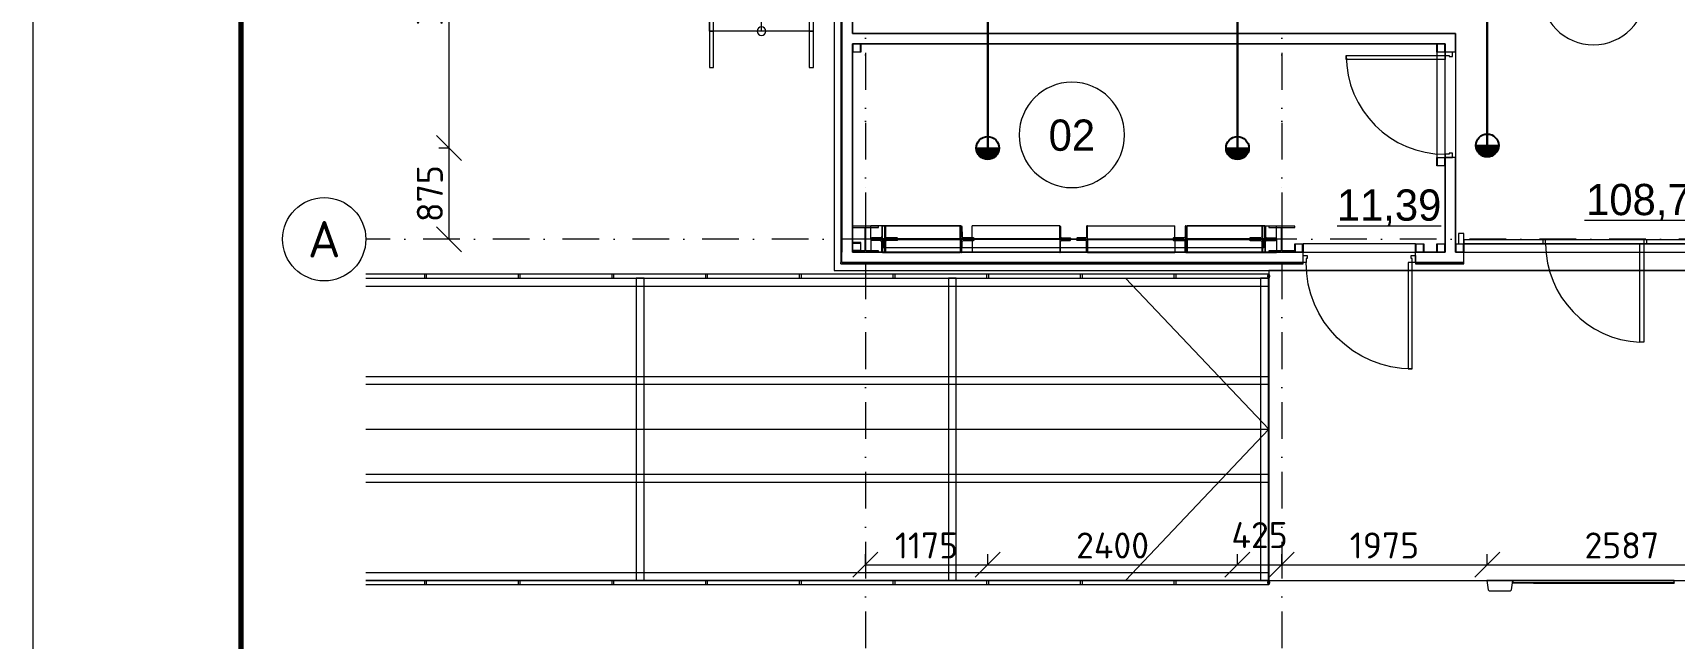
# Model space of a CAD drawing. Header units: millimetres. Extents: x 0 to 2118900, y -20000 to 84100.
# Drawn here: x 400000 to 415771, y 20170 to 25981 of the extents above; entities that cross this region are included whole.
import ezdxf
from ezdxf.enums import TextEntityAlignment as Align

# ---------------------------------------------------------------- set-up
doc = ezdxf.new("R2010")
doc.units = ezdxf.units.MM
doc.linetypes.add('Dot & Dashed', pattern=[670.277762, 352.777767, -176.388884, 0, -141.111112])
doc.linetypes.add('Крупный пунктир', pattern=[634.99999, 0, -634.99999])
for name, color, linetype, lineweight in [('АР_подоснова', 8, 'Continuous', 13), ('ПТ_В21_расп', 1, 'Continuous', 30), ('ПТ_оросители', 7, 'Continuous', 25), ('ПТ_оси', 8, 'Continuous', 13), ('ПТ_размеры', 7, 'Continuous', 13), ('ПТ_рамка', 7, 'Continuous', 50), ('ПТ_рамка_тонк', 7, 'Continuous', 18), ('ПТ_текст', 7, 'Continuous', 18)]:
    doc.layers.add(name, color=color, linetype=linetype, lineweight=lineweight)
doc.styles.add('АР_текст_1', font='arial.ttf')
doc.styles.add('АР_текст_2', font='ARIALN.TTF')
doc.styles.add('ПТ', font='isocpeur.ttf')
doc.dimstyles.new('ПТ100', dxfattribs={"dimscale": 100, "dimtxt": 2.5, "dimasz": 1.2, "dimexe": 1, "dimexo": 0, "dimgap": 0.6, "dimtad": 1, "dimdec": 0, "dimtxsty": 'ПТ', "dimtsz": 1.2, "dimcen": 2.5, "dimclrd": 7, "dimclre": 7, "dimclrt": 7, "dimazin": 3, "dimtfac": 1, "dimtmove": 0, "dimatfit": 3, "dimlwd": 13, "dimlwe": 13, "dimarcsym": 0})

# ---------------------------------------------------------------- blocks, each defined once
blk = doc.blocks.new('Разгрузочный тамбур_22_1', base_point=(3324, 5825))
at = {"color": 0, "linetype": 'Continuous', "lineweight": -2}
blk.add_line((6910, 182), (8168, 182), dxfattribs=at)
for start, end in [(0, 180), (180, 0)]:
    blk.add_arc((6996, 2373), 506, start, end, dxfattribs=at)
at = {"color": 0, "lineweight": -2, "style": 'АР_текст_1'}
for tag, p in [('ROOM_NUMBER', (6996, 2373)), ('ROOM_AREA', (7539, 381))]:
    blk.add_attdef(tag, text='', height=300, dxfattribs=at).set_placement(p, align=Align.MIDDLE_CENTER)
blk = doc.blocks.new('Колонна SHS ГК 270')
at = {"color": 0, "linetype": 'Continuous', "lineweight": -2}
for p, q in [((40, 40), (-40, 40)), ((-40, 40), (-40, -40)), ((-36.4, -36.4), (-36.4, 36.4)), ((-36.4, 36.4), (36.4, 36.4)), ((36.4, 36.4), (36.4, -36.4)), ((40, -40), (40, 40)), ((-40, -40), (40, -40)), ((36.4, -36.4), (-36.4, -36.4))]:
    blk.add_line(p, q, dxfattribs=at)
blk = doc.blocks.new('Труба Квадратного Сечения ГК SHS 27')
at = {"color": 0, "linetype": 'Continuous', "lineweight": -2}
for p, q in [((1250, 40), (0, 40)), ((0, 40), (0, 0)), ((0, 0), (0, -40)), ((2500, 40), (1250, 40)), ((2500, 0), (2500, 40)), ((2500, -40), (2500, 0)), ((0, -40), (1250, -40)), ((1250, -40), (2500, -40))]:
    blk.add_line(p, q, dxfattribs=at)
blk = doc.blocks.new('Труба Квадратного Сечения ГК SHS 27_2')
at = {"color": 0, "linetype": 'Continuous', "lineweight": -2}
for p, q in [((540, 40), (0, 40)), ((0, 40), (0, 0)), ((0, 0), (0, -40)), ((1080, 40), (540, 40)), ((1080, 0), (1080, 40)), ((1080, -40), (1080, 0)), ((0, -40), (540, -40)), ((540, -40), (1080, -40))]:
    blk.add_line(p, q, dxfattribs=at)
blk = doc.blocks.new('Техн. помещение_02_50', base_point=(3013, 1339))
at = {"color": 0, "linetype": 'Continuous', "lineweight": -2}
blk.add_line((4533, 129), (5532, 129), dxfattribs=at)
for start, end in [(0, 180), (180, 0)]:
    blk.add_arc((1984, 1001), 506, start, end, dxfattribs=at)
at = {"color": 0, "lineweight": -2, "style": 'АР_текст_1'}
for tag, p in [('ROOM_NUMBER', (1984, 999)), ('ROOM_AREA', (5032, 328))]:
    blk.add_attdef(tag, text='', height=300, dxfattribs=at).set_placement(p, align=Align.MIDDLE_CENTER)
blk = doc.blocks.new('Перекрытие_1100', base_point=(-300, -300))
at = {"color": 0, "linetype": 'Continuous', "lineweight": -2, "flags": 128}
blk.add_lwpolyline([(-300, -300), (98301, -300), (98301, 40301), (-300, 40301)], close=True, dxfattribs=at)
blk = doc.blocks.new('Перекрытие_293', base_point=(5971, -3275))
at = {"color": 0, "linetype": 'Continuous', "lineweight": -2, "flags": 128}
blk.add_lwpolyline([(5971, -3275), (5985, -3366), (5995, -3375), (6198, -3375), (6208, -3366), (6221, -3275)], close=True, dxfattribs=at)
blk = doc.blocks.new('Стена_80', base_point=(-225, -225))
at = {"color": 0, "linetype": 'Continuous', "lineweight": -2, "flags": 128}
for points in [[(-235, -235), (-235, -225)], [(-235, -235), (3997, -235)], [(3997, -225), (-225, -225)], [(3997, -235), (3997, -225)]]:
    blk.add_lwpolyline(points, dxfattribs=at)
blk = doc.blocks.new('Однопольная Дверь 27_3')
at = {"color": 0, "linetype": 'Continuous', "lineweight": -2}
for p, q in [((435, 0), (435, 950)), ((435, 950), (475, 950)), ((475, 950), (475, 0)), ((-475, 0), (-505, 0)), ((-505, 0), (-505, -70)), ((-505, -70), (-505, 0)), ((-505, -70), (-505, 0)), ((-475, -40), (-475, 0)), ((475, 0), (435, 0)), ((505, 0), (475, 0)), ((475, 0), (475, -40)), ((505, -70), (505, 0)), ((505, -70), (505, 0)), ((505, -70), (505, 0)), ((-505, -70), (-465, -70)), ((-505, -100), (-505, -70)), ((-465, -40), (-475, -40)), ((-465, -70), (-465, -40)), ((475, -40), (465, -40)), ((465, -40), (465, -70)), ((465, -70), (505, -70)), ((505, -100), (505, -70))]:
    blk.add_line(p, q, dxfattribs=at)
blk.add_arc((475, 0), 950, 90, 180, dxfattribs=at)
blk = doc.blocks.new('Стена_120', base_point=(5670, -125))
at = {"color": 0, "linetype": 'Continuous', "lineweight": -2}
for p, q in [((5640, 1795), (5570, 1795)), ((5670, 1795), (5640, 1795)), ((5640, 785), (5570, 785)), ((5670, 785), (5640, 785))]:
    blk.add_line(p, q, dxfattribs=at)
at = {"color": 0, "linetype": 'Continuous', "lineweight": -2, "flags": 128}
for points in [[(5670, 1975), (5570, 1975)], [(5670, 1795), (5670, 1975)], [(5570, 1875), (5570, 1795)], [(5570, 785), (5570, -125)], [(5670, -125), (5670, 785)]]:
    blk.add_lwpolyline(points, dxfattribs=at)
at = {"color": 0, "linetype": 'Continuous', "lineweight": -2, "zscale": 1000, "rotation": 90}
blk.add_blockref('Однопольная Дверь 27_3', (5570, 1290), dxfattribs=at)
blk = doc.blocks.new('Стена_220', base_point=(5670, 1875))
at = {"color": 0, "linetype": 'Continuous', "lineweight": -2, "flags": 128}
for points in [[(5570, 1975), (-125, 1975)], [(-125, 1875), (5570, 1875)]]:
    blk.add_lwpolyline(points, dxfattribs=at)
blk = doc.blocks.new('Стена_143', base_point=(-225, -225))
at = {"color": 0, "linetype": 'Continuous', "lineweight": -2, "flags": 128}
for points in [[(-235, -235), (-235, -225)], [(-235, -235), (3997, -235)], [(3997, -225), (-225, -225)], [(3997, -235), (3997, -225)]]:
    blk.add_lwpolyline(points, dxfattribs=at)
blk = doc.blocks.new('Стена_163', base_point=(-225, 5997))
at = {"color": 0, "linetype": 'Continuous', "lineweight": -2, "flags": 128}
for points in [[(-235, 5997), (-235, -225)], [(-235, 5997), (-225, 5997)], [(-225, -225), (-225, 5997)]]:
    blk.add_lwpolyline(points, dxfattribs=at)
blk = doc.blocks.new('Стена_164', base_point=(-225, 5997))
at = {"color": 0, "linetype": 'Continuous', "lineweight": -2, "flags": 128}
for points in [[(-235, 5997), (-235, -225)], [(-235, 5997), (-225, 5997)], [(-225, -225), (-225, 5997)]]:
    blk.add_lwpolyline(points, dxfattribs=at)
blk = doc.blocks.new('Стена_336', base_point=(5750, -225))
at = {"color": 0, "linetype": 'Continuous', "lineweight": -2, "flags": 128}
for points in [[(5750, -225), (5285, -225)], [(5285, -225), (5285, -235)], [(5285, -235), (5750, -235)], [(5750, -235), (5750, -225)]]:
    blk.add_lwpolyline(points, dxfattribs=at)
blk = doc.blocks.new('Стена_337', base_point=(5750, -225))
at = {"color": 0, "linetype": 'Continuous', "lineweight": -2, "flags": 128}
for points in [[(5750, -225), (5285, -225)], [(5285, -225), (5285, -235)], [(5285, -235), (5750, -235)], [(5750, -235), (5750, -225)]]:
    blk.add_lwpolyline(points, dxfattribs=at)
blk = doc.blocks.new('Стена_356', base_point=(4205, -225))
at = {"color": 0, "linetype": 'Continuous', "lineweight": -2, "flags": 128}
for points in [[(4205, -225), (4002, -225)], [(4002, -225), (4002, -235)], [(4002, -235), (4205, -235)], [(4205, -235), (4205, -225)]]:
    blk.add_lwpolyline(points, dxfattribs=at)
blk = doc.blocks.new('Стена_357', base_point=(4205, -225))
at = {"color": 0, "linetype": 'Continuous', "lineweight": -2, "flags": 128}
for points in [[(4205, -225), (4002, -225)], [(4002, -225), (4002, -235)], [(4002, -235), (4205, -235)], [(4205, -235), (4205, -225)]]:
    blk.add_lwpolyline(points, dxfattribs=at)
blk = doc.blocks.new('Морф_1')
at = {"color": 0, "linetype": 'Continuous', "lineweight": -2, "flags": 128}
for points in [[(6221, -3301), (6221, -3299)], [(6421, -3299), (6221, -3299)], [(6421, -3301), (6221, -3301)], [(6421, -3301), (6421, -3299)]]:
    blk.add_lwpolyline(points, dxfattribs=at)
blk = doc.blocks.new('Морф_2')
at = {"color": 0, "linetype": 'Continuous', "lineweight": -2, "flags": 128}
for points in [[(6221, -3301), (6221, -3299)], [(6221, -3299), (6421, -3299)], [(6421, -3301), (6221, -3301)], [(6421, -3299), (6421, -3301)], [(6621, -3299), (6421, -3299)], [(6421, -3301), (6621, -3301)], [(6621, -3301), (6621, -3299)]]:
    blk.add_lwpolyline(points, dxfattribs=at)
blk = doc.blocks.new('Морф_3')
at = {"color": 0, "linetype": 'Continuous', "lineweight": -2, "flags": 128}
for points in [[(6321, -3301), (6321, -3299)], [(6321, -3299), (6621, -3299)], [(6621, -3301), (6321, -3301)], [(6621, -3299), (6621, -3301)], [(6821, -3299), (6621, -3299)], [(6621, -3301), (6821, -3301)], [(6821, -3301), (6821, -3299)]]:
    blk.add_lwpolyline(points, dxfattribs=at)
blk = doc.blocks.new('Морф_4')
at = {"color": 0, "linetype": 'Continuous', "lineweight": -2, "flags": 128}
for points in [[(6321, -3301), (6321, -3299)], [(6321, -3299), (6621, -3299)], [(6621, -3301), (6321, -3301)], [(6621, -3299), (6621, -3301)], [(6821, -3299), (6621, -3299)], [(6621, -3301), (6821, -3301)], [(6821, -3301), (6821, -3299)]]:
    blk.add_lwpolyline(points, dxfattribs=at)
blk = doc.blocks.new('Морф_5')
at = {"color": 0, "linetype": 'Continuous', "lineweight": -2, "flags": 128}
for points in [[(6521, -3301), (6521, -3299)], [(6521, -3299), (6821, -3299)], [(6821, -3301), (6521, -3301)], [(6821, -3299), (6821, -3301)], [(7021, -3299), (6821, -3299)], [(6821, -3301), (7021, -3301)], [(7021, -3301), (7021, -3299)]]:
    blk.add_lwpolyline(points, dxfattribs=at)
blk = doc.blocks.new('Морф_6')
at = {"color": 0, "linetype": 'Continuous', "lineweight": -2, "flags": 128}
for points in [[(6721, -3301), (6721, -3299)], [(6721, -3299), (7021, -3299)], [(7021, -3301), (6721, -3301)], [(7021, -3299), (7021, -3301)], [(7221, -3299), (7021, -3299)], [(7021, -3301), (7221, -3301)], [(7221, -3301), (7221, -3299)]]:
    blk.add_lwpolyline(points, dxfattribs=at)
blk = doc.blocks.new('Морф_7')
at = {"color": 0, "linetype": 'Continuous', "lineweight": -2, "flags": 128}
for points in [[(6921, -3301), (6921, -3299)], [(6921, -3299), (7221, -3299)], [(7221, -3301), (6921, -3301)], [(7221, -3299), (7221, -3301)], [(7421, -3299), (7221, -3299)], [(7221, -3301), (7421, -3301)], [(7421, -3301), (7421, -3299)]]:
    blk.add_lwpolyline(points, dxfattribs=at)
blk = doc.blocks.new('Морф_8')
at = {"color": 0, "linetype": 'Continuous', "lineweight": -2, "flags": 128}
for points in [[(7121, -3301), (7121, -3299)], [(7121, -3299), (7421, -3299)], [(7421, -3301), (7121, -3301)], [(7421, -3299), (7421, -3301)], [(7621, -3299), (7421, -3299)], [(7421, -3301), (7621, -3301)], [(7621, -3301), (7621, -3299)]]:
    blk.add_lwpolyline(points, dxfattribs=at)
blk = doc.blocks.new('Морф_9')
at = {"color": 0, "linetype": 'Continuous', "lineweight": -2, "flags": 128}
for points in [[(7321, -3301), (7321, -3299)], [(7321, -3299), (7621, -3299)], [(7621, -3301), (7321, -3301)], [(7621, -3299), (7621, -3301)], [(7771, -3299), (7621, -3299)], [(7621, -3301), (7771, -3301)], [(7771, -3299), (7771, -3301)]]:
    blk.add_lwpolyline(points, dxfattribs=at)
blk = doc.blocks.new('Морф_10')
at = {"color": 0, "linetype": 'Continuous', "lineweight": -2, "flags": 128}
for points in [[(7521, -3301), (7521, -3299)], [(7521, -3299), (7771, -3299)], [(7771, -3301), (7521, -3301)], [(7771, -3299), (7771, -3301)]]:
    blk.add_lwpolyline(points, dxfattribs=at)
blk = doc.blocks.new('Морф_11')
at = {"color": 0, "linetype": 'Continuous', "lineweight": -2, "flags": 128}
for points in [[(7721, -3301), (7721, -3299)], [(7721, -3299), (7771, -3299)], [(7771, -3301), (7721, -3301)], [(7771, -3299), (7771, -3301)]]:
    blk.add_lwpolyline(points, dxfattribs=at)
blk = doc.blocks.new('Колонна Универсальная 27')
at = {"color": 0, "linetype": 'Continuous', "lineweight": -2}
for p, q in [((125, 125), (-125, 125)), ((-125, 125), (-125, 113)), ((-125, 113), (-4, 113)), ((-4, 113), (-4, -113)), ((4, -113), (4, 113)), ((4, 113), (125, 113)), ((125, 113), (125, 125)), ((-4, -113), (-125, -113)), ((-125, -113), (-125, -125)), ((-125, -125), (125, -125)), ((125, -113), (4, -113)), ((125, -125), (125, -113))]:
    blk.add_line(p, q, dxfattribs=at)
blk = doc.blocks.new('Двутавp К 26020-83 27_4')
at = {"color": 0, "linetype": 'Крупный пунктир', "lineweight": -2}
blk.add_line((0, 0), (39750, 0), dxfattribs=at)
blk = doc.blocks.new('Балка - Швеллер ПП 27_30')
at = {"color": 0, "linetype": 'Continuous', "lineweight": -2}
for p, q in [((0, 38), (0, -38)), ((1450, 38), (0, 38)), ((2900, 38), (1450, 38)), ((2900, 0), (2900, 38)), ((2900, -38), (2900, 0)), ((0, -38), (1450, -38)), ((1450, -38), (2900, -38))]:
    blk.add_line(p, q, dxfattribs=at)
blk = doc.blocks.new('Труба Квадратного Сечения ГК SHS 27_5')
at = {"color": 0, "linetype": 'Continuous', "lineweight": -2}
for p, q in [((505, 40), (0, 40)), ((0, 40), (0, 0)), ((0, 0), (0, -40)), ((1010, 40), (505, 40)), ((1010, 0), (1010, 40)), ((1010, -40), (1010, 0)), ((0, -40), (505, -40)), ((505, -40), (1010, -40))]:
    blk.add_line(p, q, dxfattribs=at)
blk = doc.blocks.new('Морф_458')
at = {"color": 0, "linetype": 'Continuous', "lineweight": -2, "flags": 128}
for points in [[(1027, 4), (1027, 129)], [(1868, 129), (1027, 129)], [(1868, 4), (1027, 4)], [(1868, 4), (1868, 129)], [(1868, 129), (1869, 129), (1873, 127)], [(1971, 4), (1868, 4)], [(1873, 127), (1874, 122), (1874, 25), (1878, 16)], [(1878, 16), (1885, 12), (1966, 12), (1970, 10)], [(1970, 10), (1971, 5), (1971, 4)]]:
    blk.add_lwpolyline(points, dxfattribs=at)
blk = doc.blocks.new('Морф_459')
at = {"color": 0, "linetype": 'Continuous', "lineweight": -2, "flags": 128}
for points in [[(58, 10), (56, 5), (56, 4)], [(56, 4), (164, 4)], [(153, 16), (146, 12), (62, 12), (58, 10)], [(158, 127), (157, 122), (157, 25), (153, 16)], [(164, 129), (162, 129), (158, 127)], [(164, 4), (164, 129)], [(164, 129), (910, 129)], [(164, 4), (910, 4)], [(910, 4), (910, 129)]]:
    blk.add_lwpolyline(points, dxfattribs=at)
blk = doc.blocks.new('Морф_460')
at = {"color": 0, "linetype": 'Continuous', "lineweight": -2}
for p in [(184, 129), (311, 4)]:
    blk.add_line(p, (184, 4), dxfattribs=at)
at = {"color": 0, "linetype": 'Continuous', "lineweight": -2, "flags": 128}
for points in [[(52, 4), (52, 129)], [(184, 129), (52, 129)], [(184, 4), (52, 4)], [(190, 127), (186, 129), (185, 129), (185, 129), (184, 129)], [(921, 129), (184, 129)], [(921, 4), (184, 4)], [(190, 127), (190, 126), (192, 123), (192, 40), (192, 25), (195, 17), (196, 16)], [(196, 16), (197, 15), (205, 12), (289, 12), (304, 12), (305, 12), (309, 10)], [(304, 12), (205, 12)], [(309, 10), (309, 9), (311, 5)], [(311, 5), (311, 5), (311, 4)], [(921, 4), (921, 129)], [(921, 129), (923, 129), (925, 127)], [(1045, 4), (921, 4)], [(925, 127), (927, 123), (929, 25), (933, 16)], [(933, 16), (942, 12), (1040, 12), (1045, 10)], [(1040, 12), (942, 12)], [(1045, 10), (1045, 5), (1045, 4)]]:
    blk.add_lwpolyline(points, dxfattribs=at)
blk = doc.blocks.new('Морф_461')
at = {"color": 0, "linetype": 'Continuous', "lineweight": -2, "flags": 128}
for points in [[(1868, -4), (1027, -4)], [(1027, -4), (1027, -129)], [(1868, -129), (1027, -129)], [(1868, -4), (1868, -129)], [(1971, -4), (1868, -4)], [(1868, -129), (1869, -129), (1873, -127)], [(1873, -127), (1874, -123), (1874, -25), (1878, -16)], [(1878, -16), (1885, -12), (1966, -12), (1970, -10)], [(1970, -10), (1971, -6), (1971, -4)]]:
    blk.add_lwpolyline(points, dxfattribs=at)
blk = doc.blocks.new('Морф_462')
at = {"color": 0, "linetype": 'Continuous', "lineweight": -2, "flags": 128}
for points in [[(58, -10), (56, -6), (56, -4)], [(56, -4), (164, -4)], [(153, -16), (146, -12), (62, -12), (58, -10)], [(158, -127), (157, -123), (157, -25), (153, -16)], [(164, -129), (162, -129), (158, -127)], [(164, -4), (910, -4)], [(164, -4), (164, -129)], [(164, -129), (910, -129)], [(910, -4), (910, -129)]]:
    blk.add_lwpolyline(points, dxfattribs=at)
blk = doc.blocks.new('Морф_463')
at = {"color": 0, "linetype": 'Continuous', "lineweight": -2}
for p, q in [((184, -4), (184, -129)), ((311, -4), (184, -4))]:
    blk.add_line(p, q, dxfattribs=at)
at = {"color": 0, "linetype": 'Continuous', "lineweight": -2, "flags": 128}
for points in [[(184, -4), (52, -4)], [(52, -4), (52, -129)], [(184, -129), (52, -129)], [(921, -4), (184, -4)], [(190, -127), (186, -129), (185, -129), (185, -129), (184, -129)], [(921, -129), (184, -129)], [(196, -16), (195, -17), (192, -25), (192, -40), (192, -123), (190, -126), (190, -127)], [(309, -10), (305, -12), (304, -12), (289, -12), (205, -12), (197, -15), (196, -16)], [(304, -12), (205, -12)], [(311, -5), (309, -9), (309, -10)], [(311, -4), (311, -5), (311, -5)], [(921, -4), (921, -129)], [(1045, -4), (921, -4)], [(921, -129), (923, -129), (925, -127)], [(925, -127), (927, -123), (929, -25), (933, -16)], [(933, -16), (942, -12), (1040, -12), (1045, -10)], [(1040, -12), (942, -12)], [(1045, -10), (1045, -5), (1045, -4)]]:
    blk.add_lwpolyline(points, dxfattribs=at)
blk = doc.blocks.new('Морф_464')
at = {"color": 0, "linetype": 'Continuous', "lineweight": -2, "flags": 128}
for points in [[(2031, 10), (2029, 5), (2029, 4)], [(2029, 4), (2133, 4)], [(2123, 16), (2116, 12), (2035, 12), (2031, 10)], [(2128, 127), (2126, 122), (2126, 25), (2123, 16)], [(2133, 129), (2132, 129), (2128, 127)], [(2133, 4), (2133, 129)], [(2133, 129), (2974, 129)], [(2133, 4), (2974, 4)], [(2974, 4), (2974, 129)]]:
    blk.add_lwpolyline(points, dxfattribs=at)
blk = doc.blocks.new('Морф_465')
at = {"color": 0, "linetype": 'Continuous', "lineweight": -2, "flags": 128}
for points in [[(3091, 4), (3091, 129)], [(3837, 129), (3091, 129)], [(3837, 4), (3091, 4)], [(3837, 129), (3838, 129), (3842, 127)], [(3837, 4), (3837, 129)], [(3944, 4), (3837, 4)], [(3842, 127), (3844, 122), (3844, 25), (3847, 16)], [(3847, 16), (3855, 12), (3939, 12), (3943, 10)], [(3943, 10), (3944, 5), (3944, 4)]]:
    blk.add_lwpolyline(points, dxfattribs=at)
blk = doc.blocks.new('Морф_466')
at = {"color": 0, "linetype": 'Continuous', "lineweight": -2}
for p, q in [((3817, 4), (3690, 4)), ((3817, 129), (3817, 4))]:
    blk.add_line(p, q, dxfattribs=at)
at = {"color": 0, "linetype": 'Continuous', "lineweight": -2, "flags": 128}
for points in [[(3068, 16), (3058, 12), (2961, 12), (2956, 10)], [(2956, 10), (2956, 5), (2956, 4)], [(2956, 4), (3079, 4)], [(2961, 12), (3059, 12)], [(3075, 127), (3073, 123), (3071, 25), (3068, 16)], [(3079, 129), (3078, 129), (3075, 127)], [(3079, 4), (3079, 129)], [(3079, 129), (3817, 129)], [(3079, 4), (3817, 4)], [(3692, 10), (3692, 9), (3690, 5)], [(3690, 5), (3690, 5), (3690, 4)], [(3805, 16), (3803, 15), (3796, 12), (3712, 12), (3696, 12), (3696, 12), (3692, 10)], [(3696, 12), (3796, 12)], [(3811, 127), (3811, 126), (3809, 123), (3809, 40), (3809, 25), (3806, 17), (3805, 16)], [(3817, 129), (3816, 129), (3815, 129), (3815, 129), (3811, 127)], [(3817, 129), (3949, 129)], [(3817, 4), (3949, 4)], [(3949, 4), (3949, 129)]]:
    blk.add_lwpolyline(points, dxfattribs=at)
blk = doc.blocks.new('Морф_467')
at = {"color": 0, "linetype": 'Continuous', "lineweight": -2, "flags": 128}
for points in [[(2029, -4), (2133, -4)], [(2031, -10), (2029, -6), (2029, -4)], [(2123, -16), (2116, -12), (2035, -12), (2031, -10)], [(2128, -127), (2126, -123), (2126, -25), (2123, -16)], [(2133, -129), (2132, -129), (2128, -127)], [(2133, -4), (2974, -4)], [(2133, -4), (2133, -129)], [(2133, -129), (2974, -129)], [(2974, -4), (2974, -129)]]:
    blk.add_lwpolyline(points, dxfattribs=at)
blk = doc.blocks.new('Морф_468')
at = {"color": 0, "linetype": 'Continuous', "lineweight": -2, "flags": 128}
for points in [[(3837, -4), (3091, -4)], [(3091, -4), (3091, -129)], [(3837, -129), (3091, -129)], [(3944, -4), (3837, -4)], [(3837, -4), (3837, -129)], [(3837, -129), (3838, -129), (3842, -127)], [(3842, -127), (3844, -123), (3844, -25), (3847, -16)], [(3847, -16), (3855, -12), (3939, -12), (3943, -10)], [(3943, -10), (3944, -6), (3944, -4)]]:
    blk.add_lwpolyline(points, dxfattribs=at)
blk = doc.blocks.new('Морф_469')
at = {"color": 0, "linetype": 'Continuous', "lineweight": -2}
for q in [(3690, -4), (3817, -129)]:
    blk.add_line((3817, -4), q, dxfattribs=at)
at = {"color": 0, "linetype": 'Continuous', "lineweight": -2, "flags": 128}
for points in [[(2956, -4), (3079, -4)], [(2956, -10), (2956, -5), (2956, -4)], [(3068, -16), (3058, -12), (2961, -12), (2956, -10)], [(2961, -12), (3059, -12)], [(3075, -127), (3073, -123), (3071, -25), (3068, -16)], [(3079, -129), (3078, -129), (3075, -127)], [(3079, -4), (3817, -4)], [(3079, -4), (3079, -129)], [(3079, -129), (3817, -129)], [(3690, -4), (3690, -5), (3690, -5)], [(3690, -5), (3692, -9), (3692, -10)], [(3692, -10), (3696, -12), (3696, -12), (3712, -12), (3796, -12), (3803, -15), (3805, -16)], [(3696, -12), (3796, -12)], [(3805, -16), (3806, -17), (3809, -25), (3809, -40), (3809, -123), (3811, -126), (3811, -127)], [(3811, -127), (3815, -129), (3815, -129), (3816, -129), (3817, -129)], [(3817, -4), (3949, -4)], [(3817, -129), (3949, -129)], [(3949, -4), (3949, -129)]]:
    blk.add_lwpolyline(points, dxfattribs=at)
blk = doc.blocks.new('Морф_470')
at = {"color": 0, "linetype": 'Continuous', "lineweight": -2, "flags": 128}
for points in [[(170, -4), (170, -21), (170, -84)], [(170, -84), (170, -4)], [(3830, -4), (170, -4)], [(170, -9), (170, -4)], [(170, -4), (170, -4)], [(170, -82), (170, -84)], [(170, -84), (170, -84)], [(3830, -84), (170, -84)], [(3830, -84), (3830, -4)]]:
    blk.add_lwpolyline(points, dxfattribs=at)
blk = doc.blocks.new('Перекрытие_750', base_point=(3875, -3275))
at = {"color": 0, "linetype": 'Continuous', "lineweight": -2, "flags": 128}
blk.add_lwpolyline([(3875, -3275), (94125, -3275), (94125, -300), (3875, -300)], close=True, dxfattribs=at)
blk = doc.blocks.new('Перекрытие_760', base_point=(6221, -3299))
at = {"color": 0, "linetype": 'Continuous', "lineweight": -2, "flags": 128}
blk.add_lwpolyline([(6221, -3299), (7771, -3299), (7771, -3275), (6221, -3275)], close=True, dxfattribs=at)
blk = doc.blocks.new('Ворота Гаражные Раздвижные Вертикальные 27')
at = {"color": 0, "linetype": 'Continuous', "lineweight": -2}
for p, q in [((-1250, 180), (-1250, 80)), ((1250, 180), (1250, 80)), ((-1250, 0), (-1300, 0)), ((-1300, 0), (-1300, -100)), ((1250, 0), (-1250, 0)), ((-1250, 0), (-1250, -40)), ((-1250, -100), (-1250, 0)), ((1250, -40), (1250, 0)), ((1300, 0), (1250, 0)), ((1250, 0), (1250, -100)), ((1300, -100), (1300, 0)), ((-1300, -100), (-1250, -100)), ((-1250, -40), (1250, -40)), ((1250, -100), (1300, -100))]:
    blk.add_line(p, q, dxfattribs=at)
blk.add_point((0, 0), dxfattribs=at)
blk.add_point((0, 0), dxfattribs=at)
blk.add_point((0, 0), dxfattribs=at)
blk.add_point((0, 0), dxfattribs=at)
blk = doc.blocks.new('Однопольная Дверь 27_5')
at = {"color": 0, "linetype": 'Continuous', "lineweight": -2}
for p, q in [((470, 0), (470, 1020)), ((470, 1020), (510, 1020)), ((510, 1020), (510, 0)), ((-510, 0), (-540, 0)), ((-540, 0), (-540, -70)), ((-540, 0), (-540, -70)), ((-540, 0), (-540, -70)), ((-510, -40), (-510, 0)), ((510, 0), (470, 0)), ((540, 0), (510, 0)), ((510, 0), (510, -40)), ((540, -70), (540, 0)), ((540, 0), (540, -70)), ((540, 0), (540, -70)), ((-540, -70), (-500, -70)), ((-540, -70), (-540, -100)), ((-500, -40), (-510, -40)), ((-500, -70), (-500, -40)), ((510, -40), (500, -40)), ((500, -40), (500, -70)), ((500, -70), (540, -70)), ((540, -70), (540, -100))]:
    blk.add_line(p, q, dxfattribs=at)
blk.add_arc((510, 0), 1020, 90, 180, dxfattribs=at)
blk = doc.blocks.new('Стена_413', base_point=(-125, -125))
at = {"color": 0, "linetype": 'Continuous', "lineweight": -2}
for p, q in [((4205, -155), (4205, -125)), ((4205, -225), (4205, -155)), ((5285, -155), (5285, -125)), ((5285, -225), (5285, -155)), ((5750, -225), (5750, -125))]:
    blk.add_line(p, q, dxfattribs=at)
at = {"color": 0, "linetype": 'Continuous', "lineweight": -2, "flags": 128}
for points in [[(-225, -225), (-225, -125)], [(4205, -125), (-125, -125)], [(5570, -125), (5285, -125)], [(5700, -125), (5670, -125)], [(-225, -225), (4205, -225)], [(5285, -225), (5750, -225)]]:
    blk.add_lwpolyline(points, dxfattribs=at)
at = {"color": 0, "linetype": 'Continuous', "lineweight": -2}
blk.add_point((7000, -45), dxfattribs=at)
blk.add_point((7000, -45), dxfattribs=at)
at = {"color": 0, "linetype": 'Continuous', "lineweight": -2, "zscale": 1000, "rotation": 180}
blk.add_blockref('Ворота Гаражные Раздвижные Вертикальные 27', (7000, -45), dxfattribs=at)
at = {"color": 0, "linetype": 'Continuous', "lineweight": -2, "xscale": -1, "zscale": 1000, "rotation": 180}
blk.add_blockref('Однопольная Дверь 27_5', (4745, -225), dxfattribs=at)
blk = doc.blocks.new('Стена_415', base_point=(-125, -125))
at = {"color": 0, "linetype": 'Continuous', "lineweight": -2, "flags": 128}
for points in [[(-225, 18850), (-225, -125)], [(-125, 1975), (-125, 11775)], [(-125, -125), (-125, 1875)]]:
    blk.add_lwpolyline(points, dxfattribs=at)
blk = doc.blocks.new('Ограждение_46')
at = {"color": 0, "linetype": 'Continuous', "lineweight": -2}
for p, q in [((-1459, 13992), (-1499, 13992)), ((-1499, 13992), (-1499, 8992)), ((-1459, 13992), (-1499, 13992)), ((-1499, 13992), (-1499, 8992)), ((-1459, 8992), (-1459, 13992)), ((-1459, 8992), (-1459, 13992)), ((-1499, 8992), (-1499, 6992)), ((-1499, 8992), (-1499, 6992)), ((-1459, 6992), (-1459, 8992)), ((-1459, 6992), (-1459, 8992)), ((-1459, 6992), (-1499, 6992)), ((-1499, 6992), (-1499, 1997)), ((-1499, 6992), (-1499, 1997)), ((-1459, 1997), (-1459, 6992)), ((-1459, 1997), (-1459, 6992)), ((-1499, 1997), (-1499, 1649)), ((-1499, 1997), (-1459, 1997)), ((-1459, 1649), (-1459, 1997)), ((-1499, 1649), (-1459, 1649))]:
    blk.add_line(p, q, dxfattribs=at)
blk = doc.blocks.new('Ограждение_48')
at = {"color": 0, "linetype": 'Continuous', "lineweight": -2}
for p, q in [((-499, 13992), (-539, 13992)), ((-539, 13992), (-539, 8992)), ((-499, 13992), (-539, 13992)), ((-539, 13992), (-539, 8992)), ((-499, 8992), (-499, 13992)), ((-499, 8992), (-499, 13992)), ((-539, 8992), (-539, 6992)), ((-539, 8992), (-539, 6992)), ((-499, 6992), (-499, 8992)), ((-499, 6992), (-499, 8992)), ((-499, 6992), (-539, 6992)), ((-539, 6992), (-539, 1997)), ((-539, 6992), (-539, 1997)), ((-499, 1997), (-499, 6992)), ((-499, 1997), (-499, 6992)), ((-539, 1997), (-539, 1649)), ((-539, 1997), (-499, 1997)), ((-499, 1649), (-499, 1997)), ((-539, 1649), (-499, 1649))]:
    blk.add_line(p, q, dxfattribs=at)
blk = doc.blocks.new('Стандартный Маркер Сетки_40')
at = {"color": 0, "linetype": 'Dot & Dashed', "lineweight": -2}
blk.add_line((0, 0), (55187, 0), dxfattribs=at)
at = {"color": 0, "lineweight": -2, "style": 'АР_текст_1'}
blk.add_attdef('AC_MarkerText_1', text='', height=300, rotation=90, dxfattribs=at).set_placement((55368, -69), align=Align.TOP_CENTER)
blk = doc.blocks.new('Пандус Прямой 27_4')
at = {"color": 0, "linetype": 'Continuous', "lineweight": -2}
for p, q in [((0, -500), (0, 500)), ((0, 500), (12000, 500)), ((5000, 0), (4771, 500)), ((5000, 500), (5000, -500)), ((7000, 0), (6771, 500)), ((7000, 500), (7000, -500)), ((12000, 0), (11771, 500)), ((12000, -500), (12000, 500)), ((0, 0), (12000, 0)), ((4771, -500), (5000, 0)), ((6771, -500), (7000, 0)), ((11771, -500), (12000, 0)), ((0, -500), (12000, -500))]:
    blk.add_line(p, q, dxfattribs=at)
at = {"color": 0, "linetype": 'Continuous', "lineweight": -2, "flags": 128}
blk.add_lwpolyline([(42, 0, 1), (-42, 0, 1)], format="xyb", close=True, dxfattribs=at)
at = {"color": 0, "linetype": 'Continuous', "lineweight": -2, "style": 'АР_текст_2'}
for tag, p in [('transitionPercentageLower_0', (2500, 159)), ('ac_bottomlevel', (6000, 159)), ('transitionPercentageLower_1', (9500, 159))]:
    blk.add_attdef(tag, text='', height=300, dxfattribs=at).set_placement(p, align=Align.MIDDLE_CENTER)
blk = doc.blocks.new('AR_F1')
at = {"layer": 'АР_подоснова', "linetype": 'Dot & Dashed'}
blk.add_line((98000, 0), (-4800, 0), dxfattribs=at)
at = {"layer": 'АР_подоснова', "linetype": 'Continuous'}
for p, q in [((6536, -5), (6508, -5)), ((6508, -5), (6508, -45)), ((6508, -45), (6536, -45)), ((6536, -45), (6536, -5)), ((7440, -989), (7440, -43)), ((7440, -43), (7480, -43)), ((7508, -5), (7480, -5)), ((7480, -5), (7480, -45)), ((7480, -43), (7480, -989)), ((7480, -45), (7508, -45)), ((7508, -45), (7508, -5)), ((7480, -989), (7440, -989))]:
    blk.add_line(p, q, dxfattribs=at)
at = {"layer": 'АР_подоснова'}
for p, q in [((3875, -335), (-4800, -335)), ((3875, -335), (-4800, -335)), ((3875, -335), (-4800, -335)), ((3875, -335), (-4800, -335)), ((3875, -335), (-4800, -335)), ((-4800, -375), (3874, -375)), ((-4800, -375), (3875, -375)), ((-4800, -375), (3875, -375)), ((-4800, -375), (3875, -375)), ((-4800, -375), (3875, -375)), ((-4800, -375), (3875, -375)), ((-4800, -375), (3875, -375)), ((-4800, -450), (3874, -450)), ((-4216, -335), (-4236, -335)), ((-4236, -335), (-4236, -375)), ((-4236, -375), (-4216, -375)), ((-4216, -375), (-4216, -335)), ((-3316, -335), (-3336, -335)), ((-3336, -335), (-3336, -375)), ((-3336, -375), (-3316, -375)), ((-3316, -375), (-3316, -335)), ((-2416, -335), (-2436, -335)), ((-2436, -335), (-2436, -375)), ((-2436, -375), (-2416, -375)), ((-2416, -375), (-2416, -335)), ((-1516, -335), (-1536, -335)), ((-1536, -335), (-1536, -375)), ((-1536, -375), (-1516, -375)), ((-1516, -375), (-1516, -335)), ((-615, -335), (-635, -335)), ((-635, -335), (-635, -375)), ((-635, -375), (-615, -375)), ((-615, -375), (-615, -335)), ((285, -335), (265, -335)), ((265, -335), (265, -375)), ((265, -375), (285, -375)), ((285, -375), (285, -335)), ((1185, -335), (1165, -335)), ((1165, -335), (1165, -375)), ((1165, -375), (1185, -375)), ((1185, -375), (1185, -335)), ((2085, -335), (2065, -335)), ((2065, -335), (2065, -375)), ((2065, -375), (2085, -375)), ((2085, -375), (2085, -335)), ((3875, -1825), (2498, -375)), ((2985, -335), (2965, -335)), ((2965, -335), (2965, -375)), ((2965, -375), (2985, -375)), ((2985, -375), (2985, -335)), ((3866, -348), (3865, -352)), ((3865, -352), (3865, -355)), ((3865, -355), (3865, -358)), ((3865, -358), (3866, -362)), ((3867, -342), (3866, -345)), ((3866, -345), (3866, -348)), ((3866, -362), (3866, -365)), ((3866, -365), (3867, -368)), ((3869, -340), (3867, -342)), ((3867, -368), (3869, -370)), ((3870, -338), (3869, -340)), ((3869, -370), (3870, -372)), ((3872, -336), (3870, -338)), ((3870, -372), (3872, -374)), ((3873, -335), (3872, -336)), ((3872, -374), (3873, -375)), ((3875, -335), (3873, -335)), ((3873, -375), (3875, -375)), ((3874, -375), (3874, -412)), ((3874, -412), (3874, -450)), ((3875, -375), (3875, -335)), ((3875, -375), (3875, -335)), ((3875, -375), (3875, -335)), ((3875, -375), (3875, -335)), ((3875, -375), (3875, -335)), ((3877, -335), (3875, -335)), ((3875, -375), (3877, -375)), ((3875, -3275), (3875, -375)), ((3878, -336), (3877, -335)), ((3877, -375), (3878, -374)), ((3880, -338), (3878, -336)), ((3878, -374), (3880, -372)), ((3881, -340), (3880, -338)), ((3880, -372), (3881, -370)), ((3883, -342), (3881, -340)), ((3881, -370), (3883, -368)), ((3884, -345), (3883, -342)), ((3883, -368), (3884, -365)), ((3884, -348), (3884, -345)), ((3885, -352), (3884, -348)), ((3884, -362), (3885, -358)), ((3884, -365), (3884, -362)), ((3885, -355), (3885, -352)), ((3885, -358), (3885, -355)), ((-4800, -1317), (3874, -1317)), ((-4800, -1392), (3874, -1392)), ((3874, -1317), (3874, -1355)), ((3874, -1355), (3874, -1392)), ((-4800, -1825), (3875, -1825)), ((2498, -3275), (3875, -1825)), ((-4800, -2257), (3874, -2257)), ((-4800, -2332), (3874, -2332)), ((3874, -2295), (3874, -2257)), ((3874, -2332), (3874, -2295)), ((-4800, -3200), (3874, -3200)), ((-4800, -3275), (3874, -3275)), ((3875, -3275), (-4800, -3275)), ((3875, -3275), (-4800, -3275)), ((3875, -3275), (-4800, -3275)), ((3875, -3275), (-4800, -3275)), ((3875, -3275), (-4800, -3275)), ((-4800, -3275), (3875, -3275)), ((-4216, -3275), (-4236, -3275)), ((-4236, -3275), (-4236, -3315)), ((-4216, -3315), (-4216, -3275)), ((-3316, -3275), (-3336, -3275)), ((-3336, -3275), (-3336, -3315)), ((-3316, -3315), (-3316, -3275)), ((-2416, -3275), (-2436, -3275)), ((-2436, -3275), (-2436, -3315)), ((-2416, -3315), (-2416, -3275)), ((-1516, -3275), (-1536, -3275)), ((-1536, -3275), (-1536, -3315)), ((-1516, -3315), (-1516, -3275)), ((-615, -3275), (-635, -3275)), ((-635, -3275), (-635, -3315)), ((-615, -3315), (-615, -3275)), ((285, -3275), (265, -3275)), ((265, -3275), (265, -3315)), ((285, -3315), (285, -3275)), ((1185, -3275), (1165, -3275)), ((1165, -3275), (1165, -3315)), ((1185, -3315), (1185, -3275)), ((2085, -3275), (2065, -3275)), ((2065, -3275), (2065, -3315)), ((2085, -3315), (2085, -3275)), ((2985, -3275), (2965, -3275)), ((2965, -3275), (2965, -3315)), ((2985, -3315), (2985, -3275)), ((3866, -3288), (3865, -3292)), ((3865, -3292), (3865, -3295)), ((3865, -3295), (3865, -3298)), ((3865, -3298), (3866, -3302)), ((3867, -3282), (3866, -3285)), ((3866, -3285), (3866, -3288)), ((3866, -3302), (3866, -3305)), ((3866, -3305), (3867, -3308)), ((3869, -3280), (3867, -3282)), ((3867, -3308), (3869, -3310)), ((3870, -3278), (3869, -3280)), ((3869, -3310), (3870, -3312)), ((3872, -3276), (3870, -3278)), ((3873, -3275), (3872, -3276)), ((3875, -3275), (3873, -3275)), ((3874, -3237), (3874, -3200)), ((3874, -3275), (3874, -3237)), ((3875, -3315), (3875, -3275)), ((3875, -3315), (3875, -3275)), ((3875, -3315), (3875, -3275)), ((3875, -3315), (3875, -3275)), ((3875, -3315), (3875, -3275)), ((3877, -3275), (3875, -3275)), ((3878, -3276), (3877, -3275)), ((3880, -3278), (3878, -3276)), ((3881, -3280), (3880, -3278)), ((3880, -3312), (3881, -3310)), ((3883, -3282), (3881, -3280)), ((3881, -3310), (3883, -3308)), ((3884, -3285), (3883, -3282)), ((3883, -3308), (3884, -3305)), ((3884, -3288), (3884, -3285)), ((3885, -3292), (3884, -3288)), ((3884, -3302), (3885, -3298)), ((3884, -3305), (3884, -3302)), ((3885, -3295), (3885, -3292)), ((3885, -3298), (3885, -3295)), ((-4800, -3315), (3875, -3315)), ((-4800, -3315), (3875, -3315)), ((-4800, -3315), (3875, -3315)), ((-4800, -3315), (3875, -3315)), ((-4800, -3315), (3875, -3315)), ((-4236, -3315), (-4216, -3315)), ((-3336, -3315), (-3316, -3315)), ((-2436, -3315), (-2416, -3315)), ((-1536, -3315), (-1516, -3315)), ((-635, -3315), (-615, -3315)), ((265, -3315), (285, -3315)), ((1165, -3315), (1185, -3315)), ((2065, -3315), (2085, -3315)), ((2965, -3315), (2985, -3315)), ((3870, -3312), (3872, -3314)), ((3872, -3314), (3873, -3315)), ((3873, -3315), (3875, -3315)), ((3875, -3315), (3877, -3315)), ((3877, -3315), (3878, -3314)), ((3878, -3314), (3880, -3312))]:
    blk.add_line(p, q, dxfattribs=at)
at = {"layer": 'АР_подоснова', "linetype": 'Continuous', "flags": 128}
for points in [[(9950, 5875), (9950, 6125), (9950, 11775), (-125, 11775), (-125, 1975), (5670, 1975), (5670, -125), (9950, -125), (9950, 125)], [(-125, 1875), (-125, -125), (5570, -125), (5570, 1875)]]:
    blk.add_lwpolyline(points, close=True, dxfattribs=at)
at = {"layer": 'АР_подоснова', "linetype": 'Continuous'}
blk.add_arc((7485, -41), 949, 180.2153, 267.3048, dxfattribs=at)
at = {"layer": 'АР_подоснова'}
for name, p in [('Стена_415', (-125, -125)), ('Стена_163', (-225, 5997)), ('Стена_164', (-225, 5997)), ('Стена_220', (5670, 1875)), ('Стена_120', (5670, -125)), ('Стена_413', (-125, -125)), ('Стена_80', (-225, -225)), ('Стена_143', (-225, -225)), ('Стена_356', (4205, -225)), ('Стена_357', (4205, -225)), ('Стена_336', (5750, -225)), ('Стена_337', (5750, -225))]:
    blk.add_blockref(name, p, dxfattribs=at)
at = {"layer": 'АР_подоснова', "linetype": 'Continuous'}
for name, p in [('Перекрытие_1100', (-300, -300)), ('Ограждение_46', (0, 0)), ('Ограждение_48', (0, 0)), ('Морф_460', (0, 0)), ('Морф_459', (0, 0)), ('Морф_458', (0, 0)), ('Морф_464', (0, 0)), ('Морф_466', (0, 0)), ('Морф_465', (0, 0)), ('Морф_463', (0, 0)), ('Морф_462', (0, 0)), ('Морф_470', (0, 0)), ('Морф_461', (0, 0)), ('Морф_467', (0, 0)), ('Морф_469', (0, 0)), ('Морф_468', (0, 0)), ('Перекрытие_750', (3875, -3275)), ('Перекрытие_293', (5971, -3275)), ('Перекрытие_760', (6221, -3299)), ('Морф_1', (0, 0)), ('Морф_2', (0, 0)), ('Морф_3', (0, 0)), ('Морф_4', (0, 0)), ('Морф_5', (0, 0)), ('Морф_6', (0, 0)), ('Морф_7', (0, 0)), ('Морф_8', (0, 0)), ('Морф_9', (0, 0)), ('Морф_10', (0, 0)), ('Морф_11', (0, 0))]:
    blk.add_blockref(name, p, dxfattribs=at)
at = {"layer": 'АР_подоснова', "linetype": 'Continuous', "zscale": 1000}
for name, p, rotation in [('Стандартный Маркер Сетки_40', (0, 40000), 270), ('Стандартный Маркер Сетки_40', (4000, 40000), 270), ('Труба Квадратного Сечения ГК SHS 27_5', (5530, 785), 90), ('Колонна Универсальная 27', (0, 0), 180), ('Колонна Универсальная 27', (4000, 0), 180), ('Колонна SHS ГК 270', (-85, -73), 180), ('Труба Квадратного Сечения ГК SHS 27_2', (5285, -85), 180), ('Труба Квадратного Сечения ГК SHS 27', (8250, -85), 180), ('Балка - Швеллер ПП 27_30', (-2165, -3275), 90), ('Балка - Швеллер ПП 27_30', (835, -3275), 90), ('Балка - Швеллер ПП 27_30', (3835, -3275), 90)]:
    blk.add_blockref(name, p, dxfattribs=dict(at, rotation=rotation))
at = {"layer": 'АР_подоснова', "linetype": 'Continuous', "xscale": -1, "zscale": 1000}
for name, p, rotation in [('Двутавp К 26020-83 27_4', (0, 39875), 90), ('Двутавp К 26020-83 27_4', (4000, 39875), 90), ('Колонна SHS ГК 270', (4165, -85), 180), ('Колонна SHS ГК 270', (5325, -85), 180), ('Колонна SHS ГК 270', (5710, -85), 180)]:
    blk.add_blockref(name, p, dxfattribs=dict(at, rotation=rotation))
at = {"layer": 'АР_подоснова', "linetype": 'Continuous'}
ref = blk.add_blockref('Пандус Прямой 27_4', (-999, 1997), dxfattribs=dict(at, zscale=1000, rotation=90))
ref.add_attrib('ac_bottomlevel', '0,10 %', dxfattribs={"layer": '0', "color": 0, "linetype": 'Continuous', "lineweight": 25, "height": 300, "rotation": 90}).set_placement((-1184, 7971), align=Align.MIDDLE_CENTER)
ref.add_attrib('transitionPercentageLower', '8,98 %', dxfattribs={"layer": '0', "color": 0, "linetype": 'Continuous', "lineweight": 25, "height": 300, "rotation": 90}).set_placement((-1184, 4471), align=Align.MIDDLE_CENTER)
ref.add_attrib('transitionPercentageLower_1', '8,98 %', dxfattribs={"layer": '0', "color": 0, "linetype": 'Continuous', "lineweight": 25, "height": 300, "rotation": 90}).set_placement((-1184, 11471), align=Align.MIDDLE_CENTER)
ref = blk.add_blockref('Разгрузочный тамбур_22_1', (3324, 5825), dxfattribs=at)
ref.add_attrib('ROOM_NUMBER', '22', dxfattribs={"layer": '0', "color": 0, "lineweight": 9, "height": 300}).set_placement((6996, 2373), align=Align.MIDDLE_CENTER)
ref.add_attrib('ROOM_AREA', '108,77', dxfattribs={"layer": '0', "color": 0, "lineweight": 9, "height": 300}).set_placement((7539, 381), align=Align.MIDDLE_CENTER)
at = {"layer": 'АР_подоснова', "linetype": 'Continuous', "xscale": -1, "zscale": 1000}
for p in [(-85, 1835), (5530, 1835), (5530, 745), (5530, -85)]:
    blk.add_blockref('Колонна SHS ГК 270', p, dxfattribs=at)
at = {"layer": 'АР_подоснова', "linetype": 'Continuous'}
ref = blk.add_blockref('Техн. помещение_02_50', (3013, 1339), dxfattribs=at)
ref.add_attrib('ROOM_NUMBER', '02', dxfattribs={"layer": '0', "color": 0, "lineweight": 9, "height": 300}).set_placement((1984, 999), align=Align.MIDDLE_CENTER)
ref.add_attrib('ROOM_AREA', '11,39', dxfattribs={"layer": '0', "color": 0, "lineweight": 9, "height": 300}).set_placement((5032, 328), align=Align.MIDDLE_CENTER)
blk = doc.blocks.new('SPR_DN')
for p, q in [((-1.1, 0), (1.1, 0)), ((-1.08, -0.18), (1.08, -0.18)), ((-1.04, -0.37), (1.04, -0.37)), ((-0.95, -0.55), (0.95, -0.55)), ((-0.82, -0.73), (0.82, -0.73)), ((-0.61, -0.92), (0.61, -0.92))]:
    blk.add_line(p, q)
blk.add_circle((0, 0), 1.1)

msp = doc.modelspace()

# ---------------------------------------------------------------- linework, layer by layer
at = {"layer": 'ПТ_В21_расп'}
for p, q in [((409175, 27925), (409175, 24875)), ((411575, 27925), (411575, 24875)), ((413975, 27925), (413975, 24900))]:
    msp.add_line(p, q, dxfattribs=at)
at = {"layer": 'ПТ_оси', "color": 7}
msp.add_circle((402800, 24000), 400, dxfattribs=at)
at = {"layer": 'ПТ_рамка', "lineweight": 70}
msp.add_lwpolyline([(402000, 500), (518400, 500), (518400, 83600), (402000, 83600)], close=True, dxfattribs=at)
at = {"layer": 'ПТ_рамка_тонк', "lineweight": 13}
msp.add_lwpolyline([(400000, 0), (518900, 0), (518900, 84100), (400000, 84100)], close=True, dxfattribs=at)

# ---------------------------------------------------------------- block references
at = {"layer": 'АР_подоснова'}
msp.add_blockref('AR_F1', (408000, 24000), dxfattribs=at)
at = {"layer": 'ПТ_оросители', "xscale": 100, "yscale": 100}
for p in [(409175, 24875), (411575, 24875), (413975, 24900)]:
    msp.add_blockref('SPR_DN', p, dxfattribs=at)

# ---------------------------------------------------------------- texts
at = {"layer": 'ПТ_текст', "style": 'ПТ'}
msp.add_text('А', height=350, dxfattribs=at).set_placement((402800, 24000), align=Align.MIDDLE_CENTER)

# ---------------------------------------------------------------- dimensions: what is measured, and where the dimension line sits
at = {"layer": 'ПТ_размеры'}
for base, p1, p2 in [((404000, 24875), (404000, 24875), (404000, 27925)), ((404000, 24000), (404000, 24000), (404000, 24875))]:
    msp.add_linear_dim(base=base, p1=p1, p2=p2, angle=90, dimstyle='ПТ100', dxfattribs=at).render()
for base, p1, p2 in [((411575, 20875), (411575, 20875), (412000, 20875)), ((408000, 20875), (408000, 20875), (409175, 20875)), ((409175, 20875), (409175, 20875), (411575, 20875)), ((412000, 20875), (412000, 20875), (413975, 20875)), ((413975, 20875), (413975, 20875), (416562, 20875))]:
    msp.add_linear_dim(base=base, p1=p1, p2=p2, dimstyle='ПТ100', dxfattribs=at).render()

doc.saveas('drawing.dxf')
